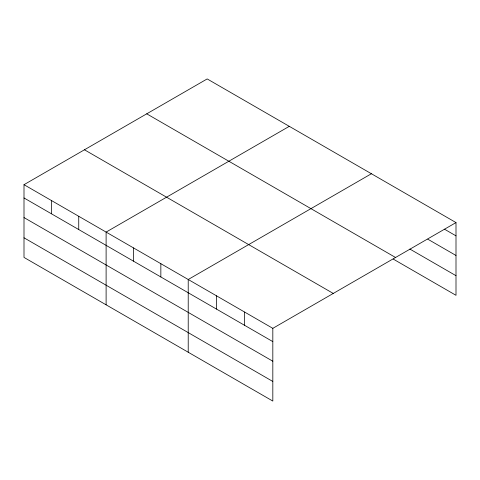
<?xml version="1.0" encoding="UTF-8"?>
<svg xmlns="http://www.w3.org/2000/svg" width="480" height="480" viewBox="0 0 480 480"><rect width="100%" height="100%" fill="white"/><g stroke="black" fill="none" stroke-linecap="round" stroke-linejoin="round"><path stroke-width="0.72" d="M24 184.686L272.82 328.338L272.82 401.07L24 257.418L24 184.686L207.18 78.93L456 222.582L456 295.314L393.192 259.05M289.29 126.336L106.11 232.092L106.11 304.824M371.4 173.742L188.22 279.498L188.22 352.23M272.82 328.338L456 222.582M444.462 229.188L456 235.848M427.8 239.19L456 255.474M409.854 249.048L456 275.688M146.73 113.826L395.55 257.484M84.45 149.784L333.27 293.442M24 197.952L272.82 341.61M24 217.578L272.82 361.23M24 237.798L272.82 381.45M244.62 312.06L244.62 325.326M216.42 295.782L216.42 309.048M160.848 263.694L160.848 276.966M133.482 247.896L133.482 261.162M78.738 216.288L78.738 229.56M51.372 200.49L51.372 213.756"/></g></svg>
